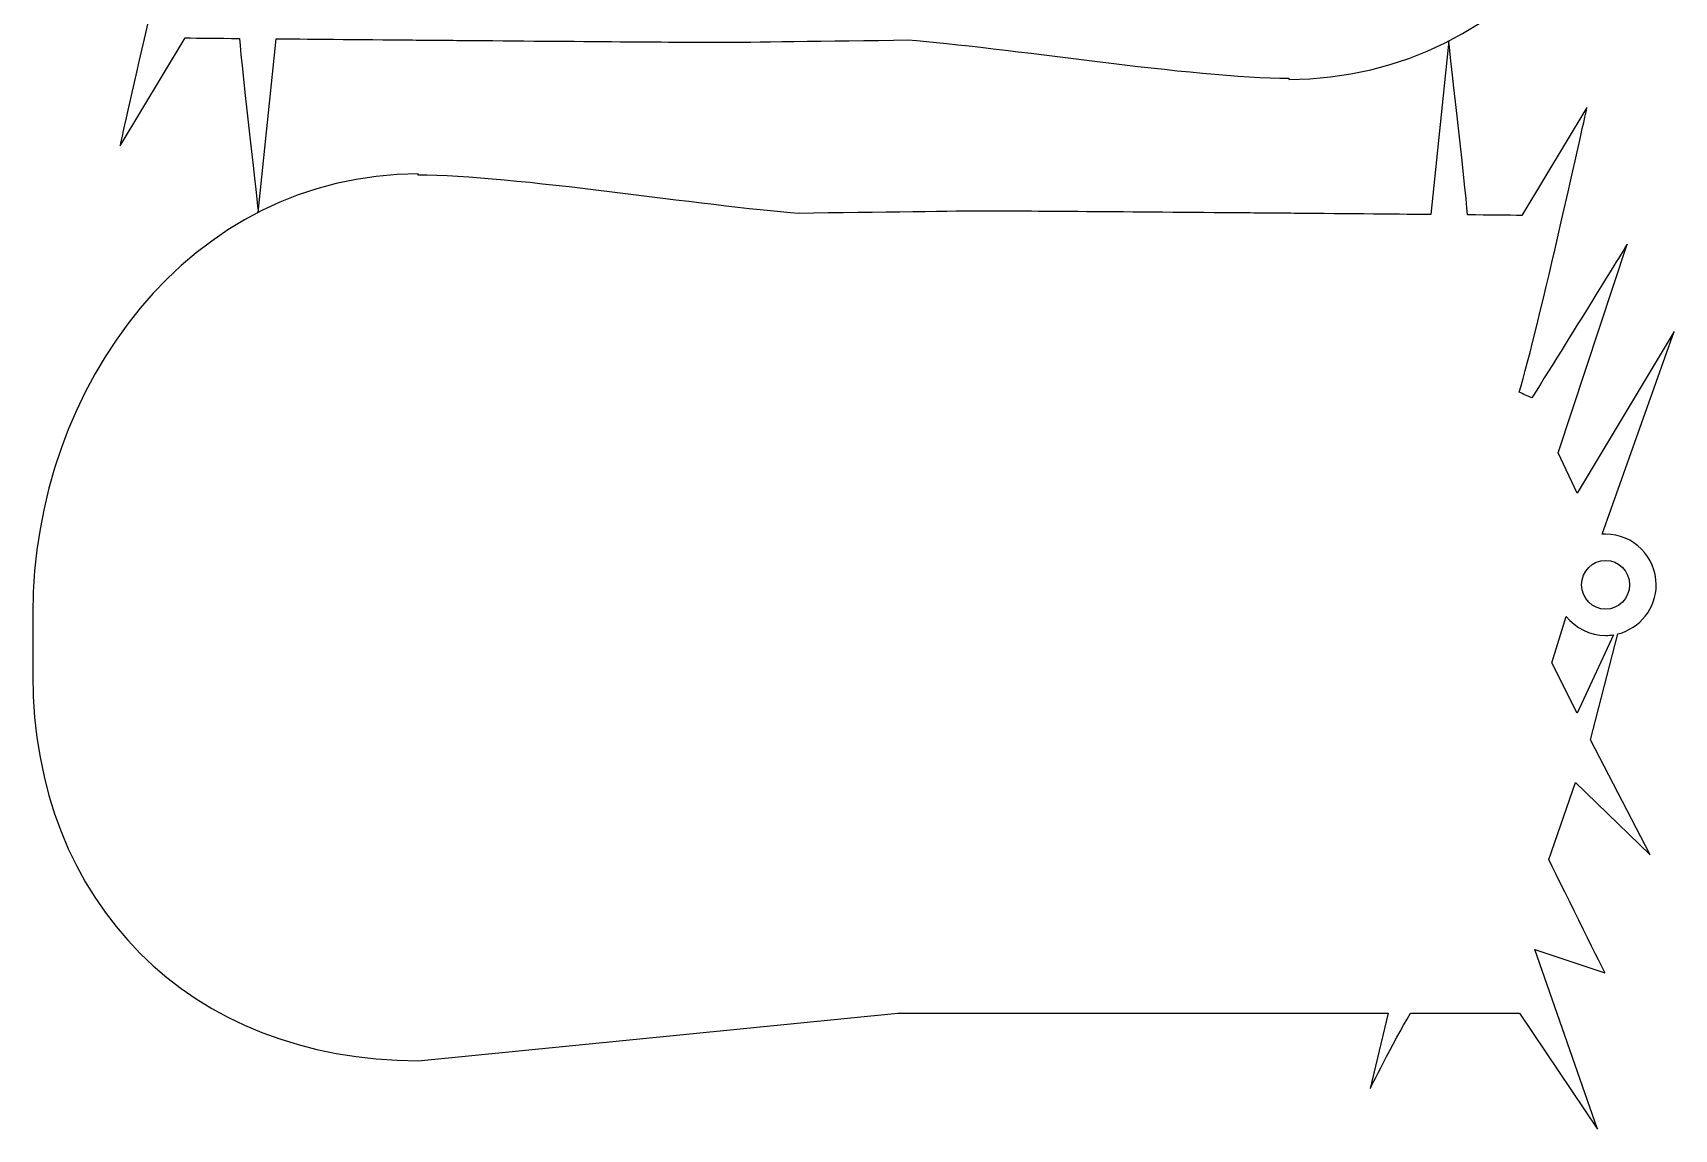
# Model space of a CAD drawing. Extents: x 0 to 920, y 577 to 1700.
# Drawn here: x 0 to 920, y 577 to 1191 of the extents above; entities that cross this region are included whole.
import ezdxf

# ---------------------------------------------------------------- set-up
doc = ezdxf.new("R2010")
doc.units = 0
doc.layers.add('H0107_Printing', color=7, linetype='CONTINUOUS')

msp = doc.modelspace()

# ---------------------------------------------------------------- linework, layer by layer
at = {"layer": 'H0107_Printing', "color": 1}
for points in [[(49.001999, 1127.710472), (85.451998, 1188.10247)], [(126.466997, 1090.382473), (136.536997, 1187.63247)], [(793.46908, 1186.41517), (783.39908, 1089.165173)], [(703.886982, 1165.543471), (703.886982, 1164.868471), (703.886982, 1164.868471)], [(870.934078, 1149.087171), (834.484079, 1088.695173)], [(216.049095, 1111.254172), (216.049095, 1111.929172), (216.049095, 1111.929172)], [(879.431078, 910.062177), (919.818077, 1023.643174), (865.450078, 933.065177), (854.788079, 955.799176), (893.535078, 1072.571173)], [(0.1251, 865.790178), (0.1251, 831.144179)], [(865.460078, 809.92718), (851.205079, 838.135179), (859.317079, 864.020178)], [(849.523079, 727.925182), (864.556078, 771.052181), (906.338077, 730.534182), (872.859078, 794.87118), (888.323078, 854.301179)], [(885.884078, 853.802179), (865.460078, 809.92718)], [(772.037081, 641.886184), (833.172079, 641.886184), (876.934078, 576.881186), (841.807079, 677.509183), (880.979078, 664.515183)], [(216.049095, 615.219185), (216.049095, 615.219185), (484.818088, 641.886184), (759.480081, 641.886184), (749.426081, 599.583185)]]:
    msp.add_lwpolyline(points, dxfattribs=at)
for points in [[(246.018994, 1186.67247)], [(673.917083, 1090.125173)], [(894.809078, 881.791178)]]:
    msp.add_lwpolyline(points, close=True, dxfattribs=at)
for points in [[(703.886982, 1164.868471), (831.481979, 1164.868471), (919.810977, 1283.412468), (919.810977, 1411.007465)], [(86.979998, 1287.089468), (76.193998, 1251.891469), (49.001999, 1127.710472), (49.001999, 1127.710472)], [(85.451998, 1188.10247), (93.290998, 1188.02847), (103.666997, 1187.93147), (115.865997, 1187.81947)], [(115.865997, 1187.81947), (117.397997, 1170.475471), (126.466997, 1090.382473), (126.466997, 1090.382473)], [(136.536997, 1187.63247), (148.945996, 1187.52147), (184.316995, 1187.21247), (212.793995, 1186.96347)], [(212.793995, 1186.96347), (212.797995, 1186.96147), (212.802995, 1186.95847), (212.807995, 1186.95547)], [(212.807995, 1186.95547), (223.810994, 1186.86047), (234.936994, 1186.76547), (245.981994, 1186.67247)], [(245.981994, 1186.67247), (245.993994, 1186.67247), (246.006994, 1186.67247), (246.018994, 1186.67247)], [(246.018994, 1186.67247), (309.257992, 1186.13847), (369.850991, 1185.67447), (389.64499, 1185.67447)], [(389.64499, 1185.67447), (397.02799, 1185.67447), (447.489989, 1186.43747), (490.448988, 1186.95447)], [(490.448988, 1186.95447), (542.150986, 1183.30247), (651.093984, 1165.521471), (703.886982, 1165.543471)], [(804.07008, 1088.978173), (802.53808, 1106.322172), (793.46908, 1186.41517), (793.46908, 1186.41517)], [(832.956079, 989.708175), (843.742079, 1024.906174), (870.934078, 1149.087171), (870.934078, 1149.087171)], [(216.049095, 1111.929172), (88.454098, 1111.929172), (0.1251, 993.385175), (0.1251, 865.790178)], [(429.487089, 1089.843173), (377.785091, 1093.494173), (268.842093, 1111.276172), (216.049095, 1111.254172)], [(530.291087, 1091.123173), (522.909087, 1091.123173), (472.446088, 1090.360173), (429.487089, 1089.843173)], [(673.917083, 1090.125173), (610.678085, 1090.658173), (550.085086, 1091.123173), (530.291087, 1091.123173)], [(673.954083, 1090.125173), (673.942083, 1090.125173), (673.929083, 1090.125173), (673.917083, 1090.125173)], [(707.129082, 1089.841173), (696.125083, 1089.937173), (685.000083, 1090.032173), (673.954083, 1090.125173)], [(707.143082, 1089.834173), (707.138082, 1089.836173), (707.133082, 1089.839173), (707.129082, 1089.841173)], [(783.39908, 1089.165173), (770.991081, 1089.276173), (735.619082, 1089.585173), (707.143082, 1089.834173)], [(834.484079, 1088.695173), (826.645079, 1088.769173), (816.27008, 1088.866173), (804.07008, 1088.978173)], [(893.535078, 1072.571173), (893.535078, 1072.571173), (864.434078, 1025.446174), (840.127079, 986.501175)], [(840.127079, 986.501175), (837.671079, 987.479175), (835.282079, 988.554175), (832.956079, 989.708175)], [(881.395078, 910.137177), (880.734078, 910.137177), (880.080078, 910.107177), (879.431078, 910.062177)], [(909.741077, 881.791178), (909.741077, 897.446178), (897.050078, 910.137177), (881.395078, 910.137177)], [(867.980078, 881.791178), (867.980078, 889.343178), (873.986078, 895.464178), (881.395078, 895.464178)], [(881.395078, 895.464178), (888.803078, 895.464178), (894.809078, 889.343178), (894.809078, 881.791178)], [(881.395078, 868.118178), (873.986078, 868.118178), (867.980078, 874.239178), (867.980078, 881.791178)], [(894.809078, 881.791178), (894.809078, 874.239178), (888.803078, 868.118178), (881.395078, 868.118178)], [(888.323078, 854.301179), (900.629077, 857.393179), (909.741077, 868.526178), (909.741077, 881.791178)], [(859.317079, 864.020178), (864.513078, 857.573179), (872.470078, 853.445179), (881.395078, 853.445179)], [(881.395078, 853.445179), (882.923078, 853.445179), (884.421078, 853.569179), (885.884078, 853.802179)], [(0.1251, 831.144179), (0.1251, 703.548182), (88.454098, 615.219185), (216.049095, 615.219185)], [(880.979078, 664.515183), (880.979078, 664.515183), (859.149079, 708.290182), (849.523079, 727.925182)], [(749.426081, 599.583185), (749.426081, 599.583185), (761.962081, 624.580184), (772.037081, 641.886184)]]:
    msp.add_open_spline(points, degree=3, dxfattribs=at)

doc.saveas('drawing.dxf')
